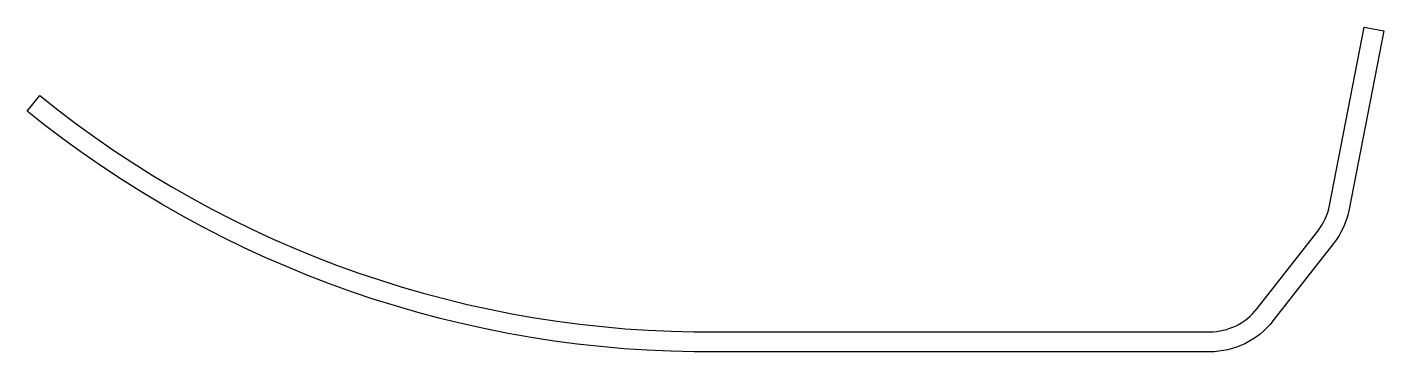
# Model space of a CAD drawing. Extents: x 647.2 to 731.7, y 403.6 to 423.8.
import ezdxf

# ---------------------------------------------------------------- set-up
doc = ezdxf.new("R2010")
doc.units = 0
doc.layers.get('0').update_dxf_attribs({"linetype": 'CONTINUOUS'})

msp = doc.modelspace()

# ---------------------------------------------------------------- linework, layer by layer
msp.add_lwpolyline([(728.544, 410.32), (724.765, 405.483, -0.230868), (720.825, 403.561), (690.173, 403.561, -0.174458), (647.172, 418.562), (647.959, 419.533, 0.174458), (690.161, 404.811), (720.825, 404.811, 0.230868), (723.78, 406.252), (727.559, 411.09, 0.118358), (728.285, 412.683), (730.446, 423.799), (731.673, 423.561), (729.512, 412.445, -0.118358)], format="xyb", close=True)

doc.saveas('drawing.dxf')
